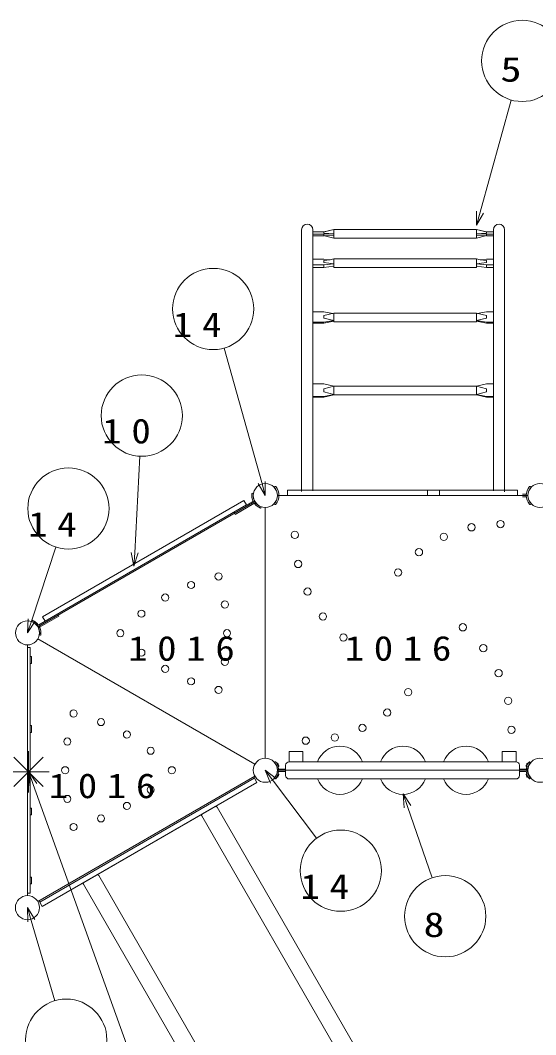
# Model space of a CAD drawing. Units: millimetres on the paper. Extents: x 0 to 420, y -594 to 297.
# Drawn here: x 186.2 to 218, y 157.9 to 220.3 of the extents above; entities that cross this region are included whole.
import ezdxf
from ezdxf.enums import TextEntityAlignment as Align

# ---------------------------------------------------------------- set-up
doc = ezdxf.new("R2010")
doc.units = ezdxf.units.MM
for name, color, linetype, lineweight in [('2D', 7, 'Continuous', 13), ('AM_5', 7, 'Continuous', 13), ('TEXT', 7, 'Continuous', 13)]:
    doc.layers.add(name, color=color, linetype=linetype, lineweight=lineweight)
doc.styles.add('ＭＳ ゴシック', font='')
doc.styles.get('ＭＳ ゴシック').set_extended_font_data('MS Gothic')

msp = doc.modelspace()

# ---------------------------------------------------------------- linework, layer by layer
at = {"layer": '2D'}
for p, q in [((203.544, 191.28), (203.544, 207.405)), ((204.234, 207.405), (204.234, 191.323)), ((204.914, 207.266), (205.527, 207.419)), ((205.527, 207.419), (204.953, 207.276)), ((205.527, 207.05), (205.527, 207.419)), ((205.527, 207.416), (214.308, 207.414)), ((205.527, 206.888), (205.527, 207.416)), ((214.308, 207.419), (214.882, 207.276)), ((214.308, 207.05), (214.308, 207.419)), ((214.921, 207.266), (214.308, 207.419)), ((214.308, 207.414), (214.308, 206.888)), ((215.357, 207.405), (215.357, 191.323)), ((216.048, 191.27), (216.048, 207.405)), ((204.953, 207.276), (204.242, 207.277)), ((204.242, 207.124), (204.914, 207.124)), ((204.242, 207.023), (204.914, 207.023)), ((204.914, 207.182), (204.914, 207.266)), ((205.527, 207.151), (204.914, 207.182)), ((204.914, 207.124), (205.527, 207.151)), ((204.914, 207.124), (204.914, 207.023)), ((204.914, 207.023), (205.527, 207.05)), ((205.527, 206.883), (204.957, 207.025)), ((205.527, 207.05), (205.527, 206.883)), ((214.308, 206.888), (205.527, 206.888)), ((214.308, 207.151), (214.921, 207.182)), ((214.921, 207.124), (214.308, 207.151)), ((214.308, 207.05), (214.308, 206.883)), ((214.921, 207.023), (214.308, 207.05)), ((214.308, 206.883), (214.878, 207.025)), ((214.882, 207.276), (215.357, 207.277)), ((214.921, 207.182), (214.921, 207.266)), ((214.921, 207.124), (214.921, 207.023)), ((215.357, 207.124), (214.921, 207.124)), ((215.357, 207.023), (214.921, 207.023)), ((204.914, 205.594), (204.242, 205.594)), ((205.298, 205.55), (204.914, 205.594)), ((204.914, 205.512), (205.298, 205.55)), ((204.914, 205.389), (204.914, 205.512)), ((205.527, 205.608), (205.298, 205.55)), ((205.527, 205.161), (205.527, 205.608)), ((205.527, 205.608), (214.308, 205.608)), ((205.527, 205.072), (205.527, 205.608)), ((214.308, 205.608), (214.308, 205.072)), ((214.308, 205.608), (214.537, 205.55)), ((214.308, 205.161), (214.308, 205.608)), ((214.537, 205.55), (214.921, 205.594)), ((214.921, 205.512), (214.537, 205.55)), ((214.921, 205.594), (215.357, 205.594)), ((214.921, 205.389), (214.921, 205.512)), ((204.242, 205.232), (204.914, 205.232)), ((204.242, 205.086), (204.914, 205.086)), ((205.527, 205.304), (204.914, 205.389)), ((204.914, 205.232), (205.527, 205.304)), ((204.914, 205.232), (204.914, 205.086)), ((204.914, 205.086), (205.527, 205.161)), ((205.527, 205.13), (205.442, 205.154)), ((205.527, 205.217), (205.527, 205.13)), ((214.308, 205.072), (205.527, 205.072)), ((214.308, 205.304), (214.921, 205.389)), ((214.921, 205.232), (214.308, 205.304)), ((214.308, 205.217), (214.308, 205.13)), ((214.921, 205.086), (214.308, 205.161)), ((214.308, 205.13), (214.381, 205.15)), ((214.921, 205.232), (214.921, 205.086)), ((215.357, 205.232), (214.921, 205.232)), ((215.357, 205.086), (214.921, 205.086)), ((204.914, 202.351), (204.242, 202.351)), ((205.472, 202.252), (204.914, 202.351)), ((214.363, 202.252), (214.921, 202.351)), ((214.921, 202.351), (215.357, 202.351)), ((204.242, 201.716), (204.914, 201.716)), ((204.914, 202.113), (205.527, 202.264)), ((204.914, 201.953), (204.914, 202.113)), ((205.527, 201.825), (204.914, 201.953)), ((204.914, 201.716), (205.527, 201.825)), ((204.914, 201.651), (205.527, 201.764)), ((205.527, 202.265), (205.472, 202.252)), ((205.527, 202.269), (214.308, 202.265)), ((205.527, 201.733), (205.527, 202.269)), ((205.527, 201.764), (205.527, 202.265)), ((214.308, 201.736), (205.527, 201.733)), ((214.308, 202.265), (214.308, 201.736)), ((214.308, 202.265), (214.363, 202.252)), ((214.308, 201.764), (214.308, 202.265)), ((214.921, 202.113), (214.308, 202.264)), ((214.308, 201.825), (214.921, 201.953)), ((214.921, 201.716), (214.308, 201.825)), ((214.921, 201.651), (214.308, 201.764)), ((214.921, 201.953), (214.921, 202.113)), ((215.357, 201.716), (214.921, 201.716)), ((204.242, 201.651), (204.914, 201.651)), ((215.357, 201.651), (214.921, 201.651)), ((204.914, 197.907), (204.242, 197.907)), ((205.527, 197.773), (204.914, 197.907)), ((204.914, 197.618), (205.527, 197.772)), ((204.914, 197.423), (204.914, 197.618)), ((204.914, 197.493), (204.914, 197.525)), ((205.527, 197.266), (204.914, 197.423)), ((205.527, 197.234), (205.527, 197.773)), ((205.527, 197.767), (214.308, 197.767)), ((205.527, 197.241), (205.527, 197.767)), ((214.308, 197.773), (214.921, 197.907)), ((214.308, 197.234), (214.308, 197.773)), ((214.921, 197.618), (214.308, 197.772)), ((214.308, 197.767), (214.308, 197.241)), ((214.308, 197.266), (214.921, 197.423)), ((214.921, 197.907), (215.357, 197.907)), ((214.921, 197.423), (214.921, 197.618)), ((214.921, 197.493), (214.921, 197.525)), ((204.242, 197.133), (204.914, 197.133)), ((204.242, 197.101), (204.914, 197.101)), ((204.914, 197.133), (205.527, 197.266)), ((204.914, 197.101), (205.527, 197.234)), ((214.308, 197.241), (205.527, 197.241)), ((214.921, 197.133), (214.308, 197.266)), ((214.921, 197.101), (214.308, 197.234)), ((215.357, 197.133), (214.921, 197.133)), ((215.357, 197.101), (214.921, 197.101)), ((200.503, 191.182), (200.489, 191.172)), ((200.565, 191.172), (200.503, 191.182)), ((201.834, 191.568), (201.847, 191.579)), ((202.684, 191.361), (202.684, 191.044)), ((216.85, 191.361), (202.684, 191.361)), ((211.305, 191.361), (211.305, 191.044)), ((212.035, 191.361), (212.035, 191.044)), ((216.85, 191.361), (216.85, 191.044)), ((217.365, 191.119), (217.142, 191.119)), ((217.7, 191.568), (217.687, 191.579)), ((187.301, 182.957), (200.668, 190.674)), ((199.995, 190.737), (187.582, 183.571)), ((200.153, 190.463), (187.741, 183.297)), ((200.53, 190.681), (199.368, 190.01)), ((200.568, 190.616), (199.405, 189.945)), ((200.568, 190.616), (199.405, 189.945)), ((200.605, 190.551), (199.442, 189.88)), ((199.995, 190.737), (200.153, 190.463)), ((201.834, 190.52), (201.847, 190.51)), ((217.484, 191.044), (202.05, 191.044)), ((202.151, 191.044), (202.392, 191.044)), ((202.169, 191.044), (202.392, 191.044)), ((202.169, 191.044), (202.392, 191.044)), ((212.425, 191.044), (207.109, 191.044)), ((217.383, 191.044), (217.142, 191.044)), ((217.365, 191.044), (217.142, 191.044)), ((217.365, 191.044), (217.142, 191.044)), ((217.365, 190.969), (217.142, 190.969)), ((217.7, 190.52), (217.687, 190.51)), ((199.368, 190.01), (199.405, 189.945)), ((199.442, 189.88), (199.405, 189.945)), ((201.026, 190.278), (201.01, 190.27)), ((201.047, 190.336), (201.026, 190.278)), ((201.309, 190.303), (201.309, 174.869)), ((201.309, 190.303), (201.309, 174.869)), ((187.364, 183.079), (188.526, 183.75)), ((187.401, 183.014), (188.564, 183.686)), ((187.401, 183.014), (188.564, 183.686)), ((187.438, 182.95), (188.601, 183.621)), ((188.526, 183.75), (188.564, 183.686)), ((188.601, 183.621), (188.564, 183.686)), ((186.921, 183.295), (186.943, 183.353)), ((186.943, 183.353), (186.959, 183.36)), ((187.582, 183.571), (187.741, 183.297)), ((187.404, 182.459), (187.465, 182.448)), ((187.465, 182.448), (187.479, 182.459)), ((186.659, 166.412), (186.659, 181.846)), ((186.66, 166.411), (186.66, 181.846)), ((187.301, 182.216), (200.667, 174.499)), ((200.668, 174.499), (187.301, 182.216)), ((186.659, 181.695), (186.66, 166.562)), ((186.829, 181.695), (186.659, 181.695)), ((186.823, 180.701), (186.828, 181.122)), ((186.828, 181.122), (186.91, 181.122)), ((186.829, 166.562), (186.829, 181.695)), ((186.91, 181.122), (186.91, 180.701)), ((186.91, 180.701), (186.823, 180.701)), ((186.822, 176.46), (186.826, 176.881)), ((186.826, 176.881), (186.909, 176.881)), ((186.909, 176.881), (186.909, 176.46)), ((186.909, 176.46), (186.822, 176.46)), ((187.622, 174.929), (185.826, 173.133)), ((185.826, 174.929), (187.622, 173.133)), ((186.724, 175.301), (186.724, 172.761)), ((202.774, 175.287), (203.621, 175.287)), ((202.774, 174.65), (202.774, 175.287)), ((203.621, 175.287), (203.621, 174.65)), ((215.906, 175.287), (216.753, 175.287)), ((215.906, 174.65), (215.906, 175.287)), ((216.753, 175.287), (216.753, 174.65)), ((201.925, 174.653), (201.876, 174.613)), ((201.876, 174.613), (201.897, 174.588)), ((201.897, 174.588), (201.921, 174.553)), ((201.921, 174.553), (201.946, 174.513)), ((201.93, 174.653), (201.925, 174.653)), ((201.942, 174.651), (201.93, 174.653)), ((201.946, 174.646), (201.942, 174.651)), ((201.951, 174.641), (201.946, 174.646)), ((201.946, 174.513), (201.97, 174.473)), ((201.97, 174.616), (201.951, 174.641)), ((201.993, 174.581), (201.97, 174.616)), ((201.97, 174.473), (201.991, 174.429)), ((201.991, 174.429), (202.009, 174.379)), ((202.012, 174.548), (201.993, 174.581)), ((202.009, 174.379), (202.023, 174.33)), ((202.016, 174.55), (202.012, 174.548)), ((202.04, 174.496), (202.012, 174.548)), ((202.04, 174.56), (202.016, 174.55)), ((202.023, 174.33), (202.037, 174.279)), ((202.037, 174.279), (202.045, 174.223)), ((202.059, 174.56), (202.04, 174.56)), ((202.063, 174.447), (202.04, 174.496)), ((202.045, 174.223), (202.049, 174.204)), ((202.073, 174.546), (202.059, 174.56)), ((202.082, 174.398), (202.063, 174.447)), ((202.082, 174.524), (202.073, 174.546)), ((202.091, 174.499), (202.082, 174.524)), ((202.098, 174.344), (202.082, 174.398)), ((202.103, 174.471), (202.091, 174.499)), ((202.096, 174.354), (202.119, 174.363)), ((202.11, 174.293), (202.098, 174.344)), ((202.115, 174.443), (202.103, 174.471)), ((202.119, 174.237), (202.11, 174.293)), ((202.124, 174.419), (202.115, 174.443)), ((202.119, 174.363), (202.133, 174.377)), ((202.133, 174.396), (202.124, 174.419)), ((202.133, 174.377), (202.133, 174.396)), ((202.562, 173.803), (202.562, 174.438)), ((202.774, 174.65), (216.743, 174.65)), ((216.955, 174.438), (216.955, 173.803)), ((217.371, 174.396), (217.381, 174.419)), ((217.371, 174.377), (217.371, 174.396)), ((217.385, 174.363), (217.371, 174.377)), ((217.381, 174.419), (217.39, 174.443)), ((217.409, 174.354), (217.385, 174.363)), ((217.385, 174.237), (217.395, 174.293)), ((217.39, 174.443), (217.402, 174.471)), ((217.395, 174.293), (217.407, 174.344)), ((217.402, 174.471), (217.414, 174.499)), ((217.407, 174.344), (217.423, 174.398)), ((217.414, 174.499), (217.423, 174.524)), ((217.423, 174.524), (217.432, 174.546)), ((217.423, 174.398), (217.442, 174.447)), ((217.432, 174.546), (217.446, 174.56)), ((217.442, 174.447), (217.465, 174.496)), ((217.446, 174.56), (217.465, 174.56)), ((217.46, 174.223), (217.456, 174.204)), ((217.467, 174.279), (217.46, 174.223)), ((217.465, 174.56), (217.488, 174.55)), ((217.465, 174.496), (217.493, 174.548)), ((217.481, 174.33), (217.467, 174.279)), ((217.495, 174.379), (217.481, 174.33)), ((217.488, 174.55), (217.493, 174.548)), ((217.493, 174.548), (217.512, 174.581)), ((217.514, 174.429), (217.495, 174.379)), ((217.512, 174.581), (217.535, 174.616)), ((217.535, 174.473), (217.514, 174.429)), ((217.535, 174.616), (217.554, 174.641)), ((217.559, 174.513), (217.535, 174.473)), ((217.554, 174.641), (217.559, 174.646)), ((217.559, 174.646), (217.563, 174.651)), ((217.584, 174.553), (217.559, 174.513)), ((217.563, 174.651), (217.575, 174.653)), ((217.575, 174.653), (217.58, 174.653)), ((217.58, 174.653), (217.629, 174.613)), ((217.608, 174.588), (217.584, 174.553)), ((217.629, 174.613), (217.608, 174.588)), ((187.994, 174.031), (185.454, 174.031)), ((200.667, 173.758), (187.301, 166.041)), ((200.667, 173.758), (187.301, 166.041)), ((187.303, 166.042), (200.666, 173.757)), ((187.413, 166.019), (200.631, 173.651)), ((200.79, 173.376), (200.594, 173.716)), ((201.876, 173.645), (201.897, 173.671)), ((201.925, 173.605), (201.876, 173.645)), ((201.897, 173.671), (201.921, 173.706)), ((201.921, 173.706), (201.946, 173.746)), ((201.93, 173.605), (201.925, 173.605)), ((201.942, 173.608), (201.93, 173.605)), ((201.946, 173.612), (201.942, 173.608)), ((201.946, 173.746), (201.97, 173.785)), ((201.951, 173.617), (201.946, 173.612)), ((201.97, 173.643), (201.951, 173.617)), ((201.97, 173.785), (201.991, 173.83)), ((201.993, 173.678), (201.97, 173.643)), ((201.991, 173.83), (202.009, 173.879)), ((202.012, 173.711), (201.993, 173.678)), ((202.009, 173.879), (202.023, 173.928)), ((202.04, 173.762), (202.012, 173.711)), ((202.016, 173.708), (202.012, 173.71)), ((202.04, 173.699), (202.016, 173.708)), ((202.023, 173.928), (202.037, 173.98)), ((202.037, 173.98), (202.045, 174.036)), ((202.063, 173.811), (202.04, 173.762)), ((202.059, 173.699), (202.04, 173.699)), ((202.045, 174.036), (202.049, 174.054)), ((202.049, 174.204), (202.059, 174.188)), ((202.049, 174.054), (202.059, 174.071)), ((202.05, 174.129), (217.484, 174.129)), ((202.059, 174.188), (202.073, 174.167)), ((202.059, 174.071), (202.073, 174.092)), ((202.073, 173.713), (202.059, 173.699)), ((202.082, 173.86), (202.063, 173.811)), ((202.073, 174.167), (202.082, 174.157)), ((202.073, 174.092), (202.082, 174.101)), ((202.082, 173.734), (202.073, 173.713)), ((202.082, 174.157), (202.087, 174.15)), ((202.082, 174.101), (202.087, 174.108)), ((202.098, 173.914), (202.082, 173.86)), ((202.091, 173.76), (202.082, 173.734)), ((202.087, 174.15), (202.115, 174.136)), ((202.087, 174.108), (202.115, 174.122)), ((202.103, 173.788), (202.091, 173.76)), ((202.096, 173.905), (202.119, 173.895)), ((202.11, 173.965), (202.098, 173.914)), ((202.115, 173.816), (202.103, 173.788)), ((202.119, 174.022), (202.11, 173.965)), ((202.115, 174.136), (202.117, 174.134)), ((202.115, 174.122), (202.117, 174.125)), ((202.124, 173.839), (202.115, 173.816)), ((202.117, 174.134), (202.152, 174.129)), ((202.117, 174.125), (202.152, 174.129)), ((202.119, 173.895), (202.133, 173.881)), ((202.133, 173.863), (202.124, 173.839)), ((202.133, 173.881), (202.133, 173.863)), ((202.562, 174.205), (202.14, 174.206)), ((202.562, 174.053), (202.14, 174.052)), ((202.152, 174.129), (202.562, 174.129)), ((202.152, 174.129), (202.562, 174.129)), ((216.955, 174.205), (217.364, 174.206)), ((217.353, 174.129), (216.955, 174.129)), ((217.353, 174.129), (216.955, 174.129)), ((216.955, 174.053), (217.364, 174.052)), ((217.388, 174.134), (217.353, 174.129)), ((217.388, 174.125), (217.353, 174.129)), ((217.385, 173.895), (217.371, 173.881)), ((217.371, 173.881), (217.371, 173.863)), ((217.371, 173.863), (217.381, 173.839)), ((217.381, 173.839), (217.39, 173.816)), ((217.385, 174.022), (217.395, 173.965)), ((217.409, 173.905), (217.385, 173.895)), ((217.39, 174.136), (217.388, 174.134)), ((217.39, 174.122), (217.388, 174.125)), ((217.418, 174.15), (217.39, 174.136)), ((217.418, 174.108), (217.39, 174.122)), ((217.39, 173.816), (217.402, 173.788)), ((217.395, 173.965), (217.407, 173.914)), ((217.402, 173.788), (217.414, 173.76)), ((217.407, 173.914), (217.423, 173.86)), ((217.414, 173.76), (217.423, 173.734)), ((217.423, 174.157), (217.418, 174.15)), ((217.423, 174.101), (217.418, 174.108)), ((217.432, 174.167), (217.423, 174.157)), ((217.432, 174.092), (217.423, 174.101)), ((217.423, 173.86), (217.442, 173.811)), ((217.423, 173.734), (217.432, 173.713)), ((217.446, 174.188), (217.432, 174.167)), ((217.446, 174.071), (217.432, 174.092)), ((217.432, 173.713), (217.446, 173.699)), ((217.442, 173.811), (217.465, 173.762)), ((217.456, 174.204), (217.446, 174.188)), ((217.456, 174.054), (217.446, 174.071)), ((217.446, 173.699), (217.465, 173.699)), ((217.46, 174.036), (217.456, 174.054)), ((217.467, 173.98), (217.46, 174.036)), ((217.465, 173.762), (217.493, 173.711)), ((217.465, 173.699), (217.488, 173.708)), ((217.481, 173.928), (217.467, 173.98)), ((217.495, 173.879), (217.481, 173.928)), ((217.488, 173.708), (217.493, 173.71)), ((217.493, 173.711), (217.512, 173.678)), ((217.514, 173.83), (217.495, 173.879)), ((217.512, 173.678), (217.535, 173.643)), ((217.535, 173.785), (217.514, 173.83)), ((217.559, 173.746), (217.535, 173.785)), ((217.535, 173.643), (217.554, 173.617)), ((217.554, 173.617), (217.559, 173.612)), ((217.584, 173.706), (217.559, 173.746)), ((217.559, 173.612), (217.563, 173.608)), ((217.563, 173.608), (217.575, 173.605)), ((217.575, 173.605), (217.58, 173.605)), ((217.58, 173.605), (217.629, 173.645)), ((217.608, 173.671), (217.584, 173.706)), ((217.629, 173.645), (217.608, 173.671)), ((187.571, 165.745), (200.79, 173.376)), ((216.743, 173.591), (202.774, 173.591)), ((186.822, 171.376), (186.826, 171.798)), ((186.826, 171.798), (186.909, 171.798)), ((186.909, 171.798), (186.909, 171.376)), ((198.222, 171.894), (190.139, 167.227)), ((213.96, 144.801), (198.335, 171.863)), ((186.909, 171.376), (186.822, 171.376)), ((213.022, 144.259), (197.397, 171.322)), ((186.822, 167.135), (186.826, 167.556)), ((186.826, 167.556), (186.909, 167.556)), ((186.909, 167.556), (186.909, 167.135)), ((206.671, 140.593), (191.047, 167.655)), ((186.909, 167.135), (186.822, 167.135)), ((205.733, 140.051), (190.109, 167.113)), ((186.66, 166.562), (186.829, 166.562)), ((187.571, 165.745), (187.375, 166.084))]:
    msp.add_line(p, q, dxfattribs=at)
for centre, radius in [((201.309, 191.044), 0.741), ((218.225, 191.044), 0.741), ((214.008, 189.084), 0.225), ((215.797, 189.283), 0.225), ((203.131, 188.616), 0.225), ((212.305, 188.499), 0.225), ((210.773, 187.555), 0.225), ((203.329, 186.827), 0.225), ((198.428, 186.059), 0.219), ((209.484, 186.298), 0.225), ((196.738, 185.532), 0.219), ((195.144, 184.762), 0.219), ((203.915, 185.125), 0.225), ((198.817, 184.332), 0.219), ((193.68, 183.767), 0.219), ((204.859, 183.592), 0.225), ((186.66, 182.586), 0.741), ((213.478, 182.929), 0.225), ((192.379, 182.566), 0.219), ((198.948, 182.566), 0.219), ((206.116, 182.304), 0.225), ((214.735, 181.641), 0.225), ((193.68, 181.366), 0.219), ((195.144, 180.37), 0.219), ((198.817, 180.801), 0.219), ((215.679, 180.108), 0.225), ((196.738, 179.601), 0.219), ((198.428, 179.074), 0.219), ((210.11, 178.935), 0.225), ((216.265, 178.406), 0.225), ((189.502, 177.623), 0.219), ((208.821, 177.678), 0.225), ((191.192, 177.096), 0.219), ((207.289, 176.734), 0.225), ((216.463, 176.617), 0.225), ((189.113, 175.896), 0.219), ((192.786, 176.327), 0.219), ((203.797, 175.95), 0.225), ((205.586, 176.148), 0.225), ((194.25, 175.331), 0.219), ((201.309, 174.129), 0.741), ((218.225, 174.129), 0.741), ((188.982, 174.131), 0.219), ((195.551, 174.131), 0.219), ((194.25, 172.93), 0.219), ((189.113, 172.365), 0.219), ((192.786, 171.935), 0.219), ((191.192, 171.165), 0.219), ((189.502, 170.638), 0.219), ((186.659, 165.671), 0.741)]:
    msp.add_circle(centre, radius, dxfattribs=at)
for centre, radius, start, end in [((203.889, 207.399), 0.345, 0.84881, 179.15119), ((215.702, 207.399), 0.345, 0.84881, 179.15119), ((201.309, 191.044), 0.83, 171.14408, 202.81924), ((201.309, 191.044), 0.755, 170.29097, 202.81924), ((201.309, 191.044), 0.742, 315.05104, 44.94896), ((201.911, 191.502), 0.1, 77.17799, 129.79182), ((201.926, 191.567), 0.0333, 40.29832, 77.17799), ((201.309, 191.044), 0.842, 319.70168, 40.29832), ((217.365, 191.153), 0.0333, 270, 312.14378), ((218.225, 191.044), 0.842, 139.70168, 220.29832), ((218.225, 191.044), 0.742, 135.05104, 224.94896), ((217.608, 191.567), 0.0333, 102.82201, 139.70168), ((217.623, 191.502), 0.1, 50.20818, 102.82201), ((200.514, 190.71), 0.0332, 300, 22.81924), ((200.514, 190.71), 0.108, 300, 22.81924), ((200.622, 190.523), 0.108, 37.18076, 120), ((200.622, 190.523), 0.0332, 37.18076, 120), ((201.309, 191.044), 0.83, 217.18076, 248.85592), ((201.309, 191.044), 0.755, 217.18076, 249.70903), ((201.911, 190.586), 0.1, 230.20818, 282.82201), ((201.926, 190.521), 0.0333, 282.82201, 319.70168), ((217.365, 190.936), 0.0333, 47.85622, 90), ((217.608, 190.521), 0.0333, 220.29832, 257.17799), ((217.623, 190.586), 0.1, 257.17799, 309.79182), ((186.659, 182.586), 0.755, 37.18076, 69.70903), ((186.659, 182.586), 0.83, 37.18076, 68.85592), ((187.347, 183.108), 0.108, 217.18076, 300), ((187.347, 183.108), 0.0332, 217.18076, 300), ((187.455, 182.921), 0.108, 120, 202.81924), ((186.659, 182.586), 0.755, 350.29097, 22.81924), ((187.455, 182.921), 0.0332, 120, 202.81924), ((186.659, 182.586), 0.83, 351.14408, 22.81924), ((205.904, 174.129), 1.482, 20.60957, 159.39043), ((209.788, 174.129), 1.482, 20.60957, 159.39043), ((213.671, 174.129), 1.482, 20.60957, 159.39043), ((202.14, 174.229), 0.0225, 159.54433, 269.84598), ((202.774, 174.438), 0.212, 90, 180), ((216.743, 174.438), 0.212, 0, 90), ((217.364, 174.229), 0.0225, 270.15402, 20.45567), ((202.14, 174.029), 0.0225, 90.15402, 200.45567), ((202.774, 173.803), 0.212, 180, 270), ((216.743, 173.803), 0.212, 270, 0), ((217.364, 174.029), 0.0225, 339.54433, 89.84598), ((205.904, 174.129), 1.482, 201.26171, 338.73829), ((209.788, 174.129), 1.482, 201.26171, 338.73829), ((213.671, 174.129), 1.482, 201.26171, 338.73829), ((198.263, 171.822), 0.0833, 30, 120), ((197.469, 171.363), 0.0833, 120, 210), ((190.974, 167.613), 0.0833, 30, 120), ((190.181, 167.155), 0.0833, 120, 210)]:
    msp.add_arc(centre, radius, start, end, dxfattribs=at)
at = {"layer": 'AM_5'}
for p, q in [((216.456, 215.387), (214.532, 208.491)), ((214.317, 208.551), (214.308, 207.688)), ((214.532, 208.491), (214.308, 207.688)), ((214.308, 207.688), (214.747, 208.431)), ((198.774, 200.118), (201.085, 191.847)), ((193.571, 193.463), (193.263, 187.517)), ((200.87, 191.787), (201.309, 191.044)), ((201.085, 191.847), (201.309, 191.044)), ((201.309, 191.044), (201.3, 191.907)), ((188.401, 187.869), (186.92, 183.378)), ((193.04, 187.528), (193.22, 186.685)), ((193.263, 187.517), (193.22, 186.685)), ((193.22, 186.685), (193.486, 187.505)), ((186.708, 183.448), (186.66, 182.586)), ((186.92, 183.378), (186.66, 182.586)), ((186.66, 182.586), (187.133, 183.308)), ((186.739, 174.03), (186.811, 173.171)), ((187.231, 173.321), (186.739, 174.03)), ((187.021, 173.246), (186.739, 174.03)), ((201.309, 174.129), (201.631, 173.328)), ((201.988, 173.597), (201.309, 174.129)), ((201.81, 173.462), (201.309, 174.129)), ((193.203, 156.029), (187.021, 173.246)), ((204.455, 169.944), (201.81, 173.462)), ((209.791, 172.68), (209.852, 171.82)), ((210.274, 171.965), (209.791, 172.68)), ((210.063, 171.892), (209.791, 172.68)), ((211.576, 167.506), (210.063, 171.892)), ((186.66, 165.671), (186.68, 164.808)), ((187.109, 164.934), (186.66, 165.671)), ((186.895, 164.871), (186.66, 165.671)), ((188.344, 159.939), (186.895, 164.871))]:
    msp.add_line(p, q, dxfattribs=at)
for centre in [(217.128, 217.795), (198.101, 202.526), (193.7, 195.96), (189.183, 190.243), (205.957, 167.945), (212.391, 165.143), (189.049, 157.541)]:
    msp.add_circle(centre, 2.5, dxfattribs=at)

# ---------------------------------------------------------------- texts
at = {"layer": 'AM_5', "style": 'ＭＳ ゴシック', "width": 1.25}
for s, p in [('5', (215.789, 216.059)), ('8', (211.052, 163.407))]:
    msp.add_text(s, height=1.527, dxfattribs=at).set_placement(p, align=Align.BOTTOM_LEFT)
at = {"layer": 'AM_5', "char_height": 1.527, "attachment_point": 7, "style": 'ＭＳ ゴシック'}
for s, insert in [('\\T1.5;\\W1.15;14', (195.621, 200.79)), ('\\T1.5;\\W1.15;10', (191.269, 194.224)), ('\\T1.5;\\W1.15;14', (186.703, 188.507)), ('\\T1.5;\\W1.15;14', (203.477, 166.209))]:
    msp.add_mtext(s, dxfattribs=dict(at, insert=insert))
at = {"layer": 'TEXT', "char_height": 1.527, "attachment_point": 7, "style": 'ＭＳ ゴシック'}
for insert in [(192.858, 180.845), (206.196, 180.85), (187.968, 172.387)]:
    msp.add_mtext('\\T1.5;\\W1.15;1016', dxfattribs=dict(at, insert=insert))

doc.saveas('drawing.dxf')
